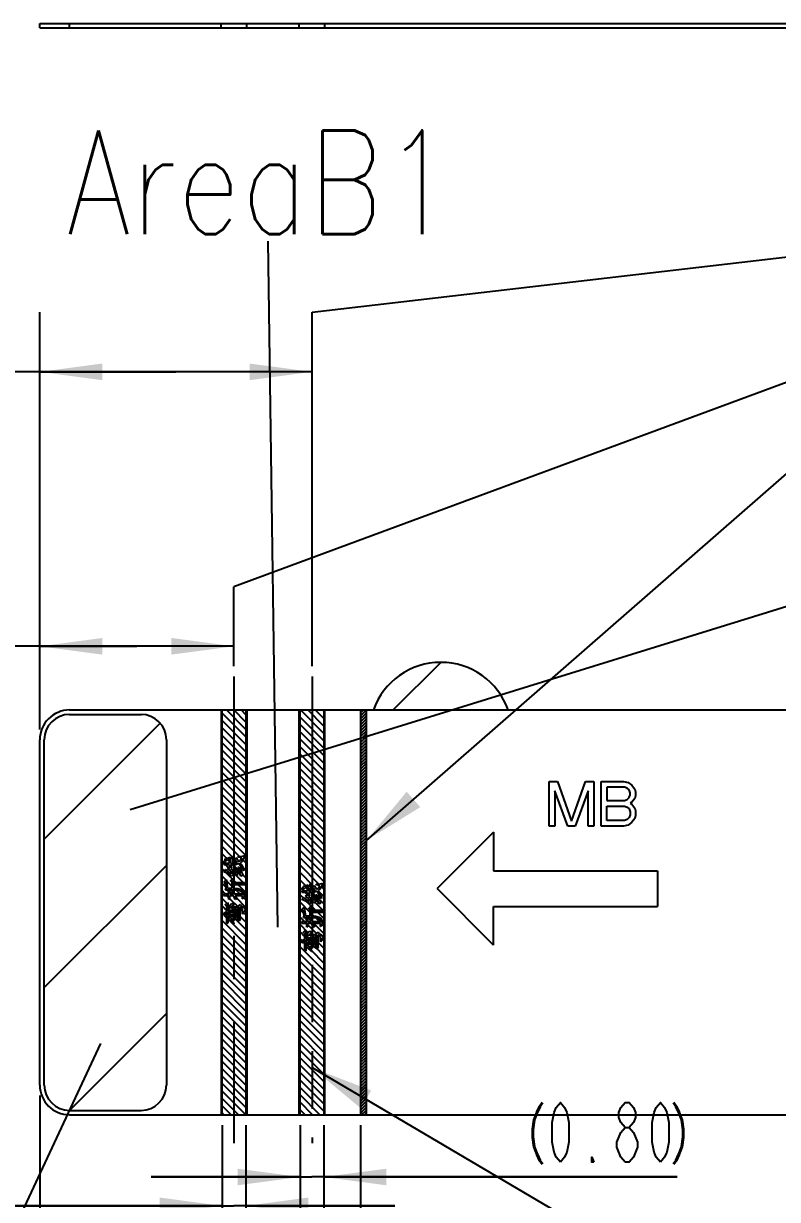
# Model space of a CAD drawing. Header units: millimetres. Extents: x 0 to 210, y 0 to 297.
# Drawn here: x 47.46 to 72.79, y 104.13 to 143.64 of the extents above; entities that cross this region are included whole.
import ezdxf
from ezdxf.enums import TextEntityAlignment as Align

# ---------------------------------------------------------------- set-up
doc = ezdxf.new("R2010")
doc.units = ezdxf.units.MM
doc.header["$LTSCALE"] = 19.36
doc.linetypes.add('CENTER', pattern=[0.6, 0.375, -0.075, 0.075, -0.075])
doc.linetypes.add('PHANTOM', pattern=[0.8, 0.45, -0.05, 0.1, -0.05, 0.1, -0.05])
doc.layers.get('0').update_dxf_attribs({"linetype": 'CONTINUOUS'})
for name, color, linetype in [('00_COSMETICS', 7, 'CONTINUOUS'), ('DEFAULT_1', 7, 'CENTER'), ('DEFAULT_3', 7, 'PHANTOM'), ('備註', 1, 'CONTINUOUS')]:
    doc.layers.add(name, color=color, linetype=linetype)
doc.styles.get("Standard").update_dxf_attribs({"font": 'SIMPLEX.SHX', "width": 0.56})
doc.dimstyles.new('DIMSTYLE_2', dxfattribs={"dimtxt": 2, "dimasz": 2.1, "dimexe": 2, "dimexo": 0.35, "dimgap": 0.5, "dimtad": 1, "dimzin": 0, "dimdsep": 46, "dimtxsty": 'Standard', "dimcen": 0.09, "dimazin": 0, "dimtol": 1, "dimtp": 0.12, "dimtm": 0.12, "dimtfac": 1, "dimtofl": 0, "dimtmove": 0, "dimatfit": 3, "dimfxl": 0, "dimtolj": 1, "dimtzin": 0, "dimarcsym": 0})
doc.dimstyles.new('DIMSTYLE_3', dxfattribs={"dimtxt": 2, "dimasz": 2.1, "dimexe": 2, "dimexo": 0.35, "dimgap": 0.5, "dimtad": 1, "dimzin": 0, "dimdsep": 46, "dimtxsty": 'Standard', "dimcen": 0.09, "dimazin": 0, "dimtp": 0.01, "dimtm": 0.01, "dimtfac": 1, "dimtofl": 0, "dimtmove": 0, "dimatfit": 3, "dimfxl": 0, "dimtolj": 1, "dimtzin": 0, "dimarcsym": 0})
doc.dimstyles.new('DIMSTYLE_5', dxfattribs={"dimtxt": 2, "dimasz": 2.1, "dimexe": 2, "dimexo": 0.35, "dimgap": 0.5, "dimtad": 1, "dimdec": 1, "dimzin": 0, "dimdsep": 46, "dimtxsty": 'Standard', "dimcen": 0.09, "dimazin": 0, "dimtol": 1, "dimtp": 0.4, "dimtm": 0.4, "dimtfac": 1, "dimtdec": 1, "dimtofl": 0, "dimtmove": 0, "dimatfit": 3, "dimfxl": 0, "dimtolj": 1, "dimtzin": 0, "dimarcsym": 0})
doc.dimstyles.get("Standard").update_dxf_attribs({"dimtxt": 2, "dimasz": 2.1, "dimexe": 2, "dimexo": 0.35, "dimtad": 1, "dimzin": 0, "dimdsep": 46, "dimtxsty": 'Standard', "dimcen": 0.09, "dimazin": 0, "dimtol": 1, "dimtp": 0.01, "dimtm": 0.01, "dimtfac": 1, "dimtofl": 0, "dimtmove": 0, "dimatfit": 3, "dimfxl": 0, "dimtolj": 1, "dimtzin": 0, "dimarcsym": 0})

# ---------------------------------------------------------------- blocks, each defined once
blk = doc.blocks.new('_FILLED')
at = {"color": 0, "linetype": 'ByBlock'}
blk.add_solid([(0, 0), (-1, 0.133), (-1, -0.133)], dxfattribs=at)
blk = doc.blocks.new('*D144')
at = {"color": 2}
for p, q in [((48.006, 107.628), (48.006, 99.498)), ((131.826, 107.628), (131.826, 99.498)), ((48.006, 101.498), (89.916, 101.498)), ((131.826, 101.498), (89.916, 101.498))]:
    blk.add_line(p, q, dxfattribs=at)
at = {"color": 2, "xscale": 2.1, "yscale": 2.1, "zscale": 2.1, "rotation": 180}
blk.add_blockref('_FILLED', (48.006, 101.498), dxfattribs=at)
at = {"color": 2, "xscale": 2.1, "yscale": 2.1, "zscale": 2.1}
blk.add_blockref('_FILLED', (131.826, 101.498), dxfattribs=at)
blk = doc.blocks.new('*D161919')
at = {"color": 2}
for p, q in [((48.006, 119.928), (48.006, 124.718)), ((54.528, 122.052), (54.528, 124.718)), ((51.267, 122.718), (34.631, 122.718)), ((48.006, 122.718), (51.267, 122.718)), ((54.528, 122.718), (51.267, 122.718))]:
    blk.add_line(p, q, dxfattribs=at)
at = {"color": 2, "xscale": 2.1, "yscale": 2.1, "zscale": 2.1, "rotation": 180}
blk.add_blockref('_FILLED', (48.006, 122.718), dxfattribs=at)
at = {"color": 2, "xscale": 2.1, "yscale": 2.1, "zscale": 2.1}
blk.add_blockref('_FILLED', (54.528, 122.718), dxfattribs=at)
blk = doc.blocks.new('*D172020')
at = {"color": 2}
for p, q in [((48.006, 119.928), (48.006, 133.938)), ((57.152, 122.052), (57.152, 133.938)), ((52.579, 131.938), (36.456, 131.938)), ((48.006, 131.938), (52.579, 131.938)), ((57.152, 131.938), (52.579, 131.938))]:
    blk.add_line(p, q, dxfattribs=at)
at = {"color": 2, "xscale": 2.1, "yscale": 2.1, "zscale": 2.1, "rotation": 180}
blk.add_blockref('_FILLED', (48.006, 131.938), dxfattribs=at)
at = {"color": 2, "xscale": 2.1, "yscale": 2.1, "zscale": 2.1}
blk.add_blockref('_FILLED', (57.152, 131.938), dxfattribs=at)
blk = doc.blocks.new('*D222525')
at = {"color": 2}
for p, q in [((54.129, 106.628), (54.129, 101.919)), ((54.929, 106.628), (54.929, 101.919)), ((54.129, 103.919), (40.696, 103.919)), ((40.696, 103.919), (54.529, 103.919)), ((59.929, 103.919), (54.529, 103.919)), ((54.929, 103.919), (59.929, 103.919))]:
    blk.add_line(p, q, dxfattribs=at)
at = {"color": 2, "xscale": 2.1, "yscale": 2.1, "zscale": 2.1}
blk.add_blockref('_FILLED', (54.129, 103.919), dxfattribs=at)
at = {"color": 2, "xscale": 2.1, "yscale": 2.1, "zscale": 2.1, "rotation": 180}
blk.add_blockref('_FILLED', (54.929, 103.919), dxfattribs=at)
blk = doc.blocks.new('*D232626')
at = {"color": 2}
for p, q in [((56.748, 106.628), (56.748, 102.889)), ((57.548, 106.628), (57.548, 102.889)), ((56.748, 104.889), (51.748, 104.889)), ((51.748, 104.889), (57.148, 104.889)), ((69.416, 104.889), (57.148, 104.889)), ((57.548, 104.889), (69.416, 104.889))]:
    blk.add_line(p, q, dxfattribs=at)
at = {"color": 2, "xscale": 2.1, "yscale": 2.1, "zscale": 2.1}
blk.add_blockref('_FILLED', (56.748, 104.889), dxfattribs=at)
at = {"color": 2, "xscale": 2.1, "yscale": 2.1, "zscale": 2.1, "rotation": 180}
blk.add_blockref('_FILLED', (57.548, 104.889), dxfattribs=at)
blk = doc.blocks.new('*D303333')
at = {"color": 2}
for p, q in [((48.006, 107.628), (48.006, 93.087)), ((58.777, 106.628), (58.777, 93.087)), ((48.006, 95.087), (53.391, 95.087)), ((58.777, 95.087), (53.391, 95.087)), ((53.391, 95.087), (67.71, 95.087))]:
    blk.add_line(p, q, dxfattribs=at)
at = {"color": 2, "xscale": 2.1, "yscale": 2.1, "zscale": 2.1, "rotation": 180}
blk.add_blockref('_FILLED', (48.006, 95.087), dxfattribs=at)
at = {"color": 2, "xscale": 2.1, "yscale": 2.1, "zscale": 2.1}
blk.add_blockref('_FILLED', (58.777, 95.087), dxfattribs=at)

msp = doc.modelspace()

# ---------------------------------------------------------------- linework, layer by layer
at = {"color": 7}
for p, q in [((48.006, 143.49), (48.006, 143.64)), ((48.006, 143.64), (131.826, 143.64)), ((48.006, 143.49), (131.826, 143.49)), ((49.006, 120.578), (79.599, 120.578)), ((48.006, 107.978), (48.006, 119.578)), ((49.006, 106.978), (80.014, 106.978))]:
    msp.add_line(p, q, dxfattribs=at)
at = {"color": 9}
for p, q in [((49.006, 143.49), (49.006, 143.64)), ((54.1, 143.49), (54.1, 143.64)), ((54.957, 143.49), (54.957, 143.64)), ((56.719, 143.49), (56.719, 143.64)), ((57.577, 143.49), (57.577, 143.64)), ((54.1, 120.578), (54.1, 106.978)), ((54.957, 120.578), (54.957, 106.978)), ((56.719, 106.978), (56.719, 120.578)), ((57.577, 106.978), (57.577, 120.578))]:
    msp.add_line(p, q, dxfattribs=at)
at = {"color": 2}
for p, q in [((59.877, 120.578), (61.477, 122.178)), ((54.929, 119.921), (54.272, 120.578)), ((54.929, 120.17), (54.521, 120.578)), ((54.929, 120.419), (54.769, 120.578)), ((57.548, 119.791), (56.761, 120.578)), ((57.548, 120.04), (57.01, 120.578)), ((57.548, 120.289), (57.258, 120.578)), ((57.548, 120.537), (57.507, 120.578)), ((58.777, 120.479), (58.876, 120.578)), ((58.777, 120.379), (58.976, 120.578)), ((54.929, 119.672), (54.129, 120.472)), ((54.929, 119.423), (54.129, 120.223)), ((57.548, 119.542), (56.748, 120.342)), ((58.777, 120.279), (58.977, 120.479)), ((58.777, 120.18), (58.977, 120.38)), ((58.777, 120.08), (58.977, 120.28)), ((58.777, 119.981), (58.977, 120.181)), ((54.929, 119.174), (54.129, 119.974)), ((54.929, 118.925), (54.129, 119.725)), ((57.548, 119.293), (56.748, 120.093)), ((57.548, 119.044), (56.748, 119.844)), ((58.777, 119.881), (58.977, 120.081)), ((58.777, 119.782), (58.977, 119.982)), ((58.777, 119.682), (58.977, 119.882)), ((58.777, 119.583), (58.977, 119.783)), ((54.929, 118.677), (54.129, 119.477)), ((57.548, 118.795), (56.748, 119.595)), ((57.548, 118.546), (56.748, 119.346)), ((58.777, 119.483), (58.977, 119.683)), ((58.777, 119.383), (58.977, 119.583)), ((58.777, 119.284), (58.977, 119.484)), ((58.777, 119.184), (58.977, 119.384)), ((54.929, 118.428), (54.129, 119.228)), ((54.929, 118.179), (54.129, 118.979)), ((57.548, 118.297), (56.748, 119.097)), ((58.777, 119.085), (58.977, 119.285)), ((58.777, 118.985), (58.977, 119.185)), ((58.777, 118.886), (58.977, 119.086)), ((58.777, 118.786), (58.977, 118.986)), ((54.929, 117.93), (54.129, 118.73)), ((57.548, 118.048), (56.748, 118.848)), ((57.548, 117.8), (56.748, 118.6)), ((58.777, 118.686), (58.977, 118.886)), ((58.777, 118.587), (58.977, 118.787)), ((58.777, 118.487), (58.977, 118.687)), ((58.777, 118.388), (58.977, 118.588)), ((54.929, 117.681), (54.129, 118.481)), ((54.929, 117.432), (54.129, 118.232)), ((57.548, 117.551), (56.748, 118.351)), ((58.777, 118.288), (58.977, 118.488)), ((58.777, 118.189), (58.977, 118.389)), ((58.777, 118.089), (58.977, 118.289)), ((58.777, 117.99), (58.977, 118.19)), ((54.929, 117.183), (54.129, 117.983)), ((54.929, 116.934), (54.129, 117.734)), ((57.548, 117.302), (56.748, 118.102)), ((57.548, 117.053), (56.748, 117.853)), ((58.777, 117.89), (58.977, 118.09)), ((58.777, 117.79), (58.977, 117.99)), ((58.777, 117.691), (58.977, 117.891)), ((58.777, 117.591), (58.977, 117.791)), ((54.929, 116.685), (54.129, 117.485)), ((57.548, 116.804), (56.748, 117.604)), ((57.548, 116.555), (56.748, 117.355)), ((58.777, 117.492), (58.977, 117.692)), ((58.777, 117.392), (58.977, 117.592)), ((58.777, 117.293), (58.977, 117.493)), ((58.777, 117.193), (58.977, 117.393)), ((54.929, 116.436), (54.129, 117.236)), ((54.929, 116.187), (54.129, 116.987)), ((57.548, 116.306), (56.748, 117.106)), ((58.777, 117.094), (58.977, 117.294)), ((58.777, 116.994), (58.977, 117.194)), ((58.777, 116.894), (58.977, 117.094)), ((58.777, 116.795), (58.977, 116.995)), ((54.929, 115.939), (54.129, 116.739)), ((57.548, 116.057), (56.748, 116.857)), ((57.548, 115.808), (56.748, 116.608)), ((58.777, 116.695), (58.977, 116.895)), ((58.777, 116.596), (58.977, 116.796)), ((58.777, 116.496), (58.977, 116.696)), ((58.777, 116.397), (58.977, 116.597)), ((54.929, 115.69), (54.129, 116.49)), ((54.712, 115.658), (54.129, 116.241)), ((57.548, 115.559), (56.748, 116.359)), ((58.777, 116.297), (58.977, 116.497)), ((58.777, 116.197), (58.977, 116.397)), ((58.777, 116.098), (58.977, 116.298)), ((58.777, 115.998), (58.977, 116.198)), ((54.471, 115.649), (54.129, 115.992)), ((57.548, 115.311), (56.748, 116.111)), ((57.548, 115.062), (56.748, 115.862)), ((58.777, 115.899), (58.977, 116.099)), ((58.777, 115.799), (58.977, 115.999)), ((58.777, 115.7), (58.977, 115.9)), ((58.777, 115.6), (58.977, 115.8)), ((54.266, 115.606), (54.129, 115.743)), ((54.205, 115.418), (54.129, 115.494)), ((54.342, 115.28), (54.244, 115.379)), ((54.375, 115.496), (54.317, 115.554)), ((54.438, 115.434), (54.403, 115.469)), ((54.513, 115.359), (54.493, 115.379)), ((54.556, 115.565), (54.504, 115.616)), ((54.78, 115.589), (54.751, 115.619)), ((54.929, 115.441), (54.827, 115.543)), ((57.548, 114.813), (56.748, 115.613)), ((57.385, 114.727), (56.748, 115.364)), ((58.777, 115.501), (58.977, 115.701)), ((58.777, 115.401), (58.977, 115.601)), ((58.777, 115.301), (58.977, 115.501)), ((58.777, 115.202), (58.977, 115.402)), ((54.21, 115.164), (54.129, 115.245)), ((54.261, 114.864), (54.129, 114.996)), ((54.475, 114.899), (54.268, 115.106)), ((54.598, 115.025), (54.465, 115.158)), ((54.705, 115.167), (54.555, 115.317)), ((54.841, 114.782), (54.599, 115.023)), ((54.929, 114.943), (54.818, 115.053)), ((54.929, 115.192), (54.823, 115.297)), ((57.202, 114.661), (56.748, 115.115)), ((58.777, 115.102), (58.977, 115.302)), ((58.777, 115.003), (58.977, 115.203)), ((58.777, 114.903), (58.977, 115.103)), ((58.777, 114.804), (58.977, 115.004)), ((54.265, 114.611), (54.129, 114.747)), ((54.472, 114.653), (54.281, 114.844)), ((54.592, 114.782), (54.497, 114.877)), ((54.537, 114.588), (54.497, 114.628)), ((54.929, 114.445), (54.668, 114.706)), ((54.929, 114.694), (54.903, 114.72)), ((56.951, 114.663), (56.748, 114.866)), ((56.841, 114.524), (56.748, 114.617)), ((57.105, 114.509), (57.015, 114.599)), ((57.548, 114.564), (57.464, 114.648)), ((58.777, 114.704), (58.977, 114.904)), ((58.777, 114.604), (58.977, 114.804)), ((58.777, 114.505), (58.977, 114.705)), ((58.777, 114.405), (58.977, 114.605)), ((54.213, 114.415), (54.129, 114.498)), ((54.288, 114.09), (54.129, 114.25)), ((54.357, 114.27), (54.29, 114.337)), ((54.365, 114.511), (54.348, 114.528)), ((54.475, 114.401), (54.383, 114.493)), ((54.7, 113.927), (54.383, 114.245)), ((54.724, 114.401), (54.597, 114.528)), ((54.929, 113.947), (54.619, 114.257)), ((54.814, 114.311), (54.788, 114.337)), ((54.929, 114.196), (54.848, 114.277)), ((56.851, 114.265), (56.748, 114.368)), ((56.994, 114.371), (56.918, 114.447)), ((57.013, 114.353), (57.006, 114.359)), ((57.07, 114.296), (57.042, 114.323)), ((57.295, 114.319), (57.168, 114.446)), ((57.548, 114.315), (57.369, 114.494)), ((57.548, 114.066), (57.38, 114.234)), ((58.777, 114.306), (58.977, 114.506)), ((58.777, 114.206), (58.977, 114.406)), ((58.777, 114.107), (58.977, 114.307)), ((58.777, 114.007), (58.977, 114.207)), ((54.294, 113.836), (54.129, 114.001)), ((54.386, 113.992), (54.319, 114.059)), ((54.427, 113.702), (54.338, 113.791)), ((54.51, 113.869), (54.428, 113.951)), ((54.599, 113.78), (54.535, 113.843)), ((54.814, 113.813), (54.726, 113.902)), ((54.929, 113.698), (54.848, 113.779)), ((57.091, 113.776), (56.748, 114.119)), ((56.872, 113.746), (56.748, 113.87)), ((57.266, 113.851), (56.993, 114.124)), ((57.548, 113.817), (57.257, 114.108)), ((58.777, 113.908), (58.977, 114.108)), ((58.777, 113.808), (58.977, 114.008)), ((58.777, 113.708), (58.977, 113.908)), ((58.777, 113.609), (58.977, 113.809)), ((54.294, 113.587), (54.129, 113.752)), ((54.929, 112.703), (54.129, 113.503)), ((54.929, 112.952), (54.319, 113.561)), ((54.51, 113.62), (54.49, 113.639)), ((54.929, 113.201), (54.535, 113.594)), ((54.7, 113.678), (54.637, 113.742)), ((54.929, 113.45), (54.726, 113.653)), ((56.9, 113.47), (56.748, 113.622)), ((56.958, 113.66), (56.921, 113.698)), ((56.977, 113.393), (56.963, 113.406)), ((57.107, 113.511), (57.022, 113.597)), ((57.215, 113.653), (57.116, 113.751)), ((57.548, 113.07), (57.212, 113.406)), ((57.398, 113.47), (57.276, 113.591)), ((57.548, 113.568), (57.342, 113.774)), ((58.777, 113.509), (58.977, 113.709)), ((58.777, 113.41), (58.977, 113.61)), ((58.777, 113.31), (58.977, 113.51)), ((58.777, 113.211), (58.977, 113.411)), ((54.929, 112.454), (54.129, 113.254)), ((54.929, 112.205), (54.129, 113.005)), ((57.023, 113.097), (56.748, 113.373)), ((56.913, 112.959), (56.748, 113.124)), ((57.3, 113.069), (57.002, 113.368)), ((57.108, 113.012), (57.074, 113.047)), ((57.548, 113.319), (57.486, 113.381)), ((58.777, 113.111), (58.977, 113.311)), ((58.777, 113.012), (58.977, 113.212)), ((58.777, 112.912), (58.977, 113.112)), ((58.777, 112.812), (58.977, 113.012)), ((54.929, 111.956), (54.129, 112.756)), ((56.819, 112.804), (56.748, 112.875)), ((57.548, 111.826), (56.748, 112.626)), ((56.913, 112.71), (56.848, 112.775)), ((56.948, 112.924), (56.938, 112.933)), ((56.976, 112.647), (56.938, 112.684)), ((57.1, 112.771), (57.012, 112.86)), ((57.129, 112.743), (57.11, 112.762)), ((57.218, 112.903), (57.154, 112.966)), ((57.211, 112.66), (57.154, 112.717)), ((57.319, 112.801), (57.256, 112.865)), ((57.548, 112.573), (57.345, 112.776)), ((57.434, 112.936), (57.386, 112.983)), ((57.548, 112.822), (57.491, 112.879)), ((58.777, 112.713), (58.977, 112.913)), ((58.777, 112.613), (58.977, 112.813)), ((58.777, 112.514), (58.977, 112.714)), ((58.777, 112.414), (58.977, 112.614)), ((54.929, 111.707), (54.129, 112.507)), ((54.929, 111.458), (54.129, 112.258)), ((57.548, 111.577), (56.748, 112.377)), ((57.548, 112.075), (57.14, 112.483)), ((57.548, 112.324), (57.288, 112.584)), ((58.777, 112.315), (58.977, 112.515)), ((58.777, 112.215), (58.977, 112.415)), ((58.777, 112.115), (58.977, 112.315)), ((58.777, 112.016), (58.977, 112.216)), ((54.929, 111.209), (54.129, 112.009)), ((57.548, 111.328), (56.748, 112.128)), ((57.548, 111.079), (56.748, 111.879)), ((58.777, 111.916), (58.977, 112.116)), ((58.777, 111.817), (58.977, 112.017)), ((58.777, 111.717), (58.977, 111.917)), ((58.777, 111.618), (58.977, 111.818)), ((54.929, 110.961), (54.129, 111.761)), ((54.929, 110.712), (54.129, 111.512)), ((57.548, 110.83), (56.748, 111.63)), ((58.777, 111.518), (58.977, 111.718)), ((58.777, 111.419), (58.977, 111.619)), ((58.777, 111.319), (58.977, 111.519)), ((58.777, 111.219), (58.977, 111.419)), ((54.929, 110.463), (54.129, 111.263)), ((54.929, 110.214), (54.129, 111.014)), ((57.548, 110.581), (56.748, 111.381)), ((57.548, 110.333), (56.748, 111.133)), ((58.777, 111.12), (58.977, 111.32)), ((58.777, 111.02), (58.977, 111.22)), ((58.777, 110.921), (58.977, 111.121)), ((58.777, 110.821), (58.977, 111.021)), ((54.929, 109.965), (54.129, 110.765)), ((57.548, 110.084), (56.748, 110.884)), ((57.548, 109.835), (56.748, 110.635)), ((58.777, 110.722), (58.977, 110.922)), ((58.777, 110.622), (58.977, 110.822)), ((58.777, 110.523), (58.977, 110.723)), ((58.777, 110.423), (58.977, 110.623)), ((54.929, 109.716), (54.129, 110.516)), ((54.929, 109.467), (54.129, 110.267)), ((57.548, 109.586), (56.748, 110.386)), ((58.777, 110.323), (58.977, 110.523)), ((58.777, 110.224), (58.977, 110.424)), ((58.777, 110.124), (58.977, 110.324)), ((58.777, 110.025), (58.977, 110.225)), ((54.929, 109.218), (54.129, 110.018)), ((57.548, 109.337), (56.748, 110.137)), ((57.548, 109.088), (56.748, 109.888)), ((58.777, 109.925), (58.977, 110.125)), ((58.777, 109.826), (58.977, 110.026)), ((58.777, 109.726), (58.977, 109.926)), ((54.929, 108.969), (54.129, 109.769)), ((54.929, 108.72), (54.129, 109.52)), ((57.548, 108.839), (56.748, 109.639)), ((58.777, 109.626), (58.977, 109.826)), ((58.777, 109.527), (58.977, 109.727)), ((58.777, 109.427), (58.977, 109.627)), ((58.777, 109.328), (58.977, 109.528)), ((54.929, 108.472), (54.129, 109.272)), ((57.548, 108.59), (56.748, 109.39)), ((57.548, 108.341), (56.748, 109.141)), ((58.777, 109.228), (58.977, 109.428)), ((58.777, 109.129), (58.977, 109.329)), ((58.777, 109.029), (58.977, 109.229)), ((58.777, 108.93), (58.977, 109.13)), ((54.929, 108.223), (54.129, 109.023)), ((54.929, 107.974), (54.129, 108.774)), ((57.548, 108.092), (56.748, 108.892)), ((57.548, 107.843), (56.748, 108.643)), ((58.777, 108.83), (58.977, 109.03)), ((58.777, 108.73), (58.977, 108.93)), ((58.777, 108.631), (58.977, 108.831)), ((58.777, 108.531), (58.977, 108.731)), ((54.929, 107.725), (54.129, 108.525)), ((54.929, 107.476), (54.129, 108.276)), ((57.548, 107.595), (56.748, 108.395)), ((58.777, 108.432), (58.977, 108.632)), ((58.777, 108.332), (58.977, 108.532)), ((58.777, 108.233), (58.977, 108.433)), ((58.777, 108.133), (58.977, 108.333)), ((54.929, 107.227), (54.129, 108.027)), ((57.548, 107.346), (56.748, 108.146)), ((57.548, 107.097), (56.748, 107.897)), ((58.777, 108.033), (58.977, 108.233)), ((58.777, 107.934), (58.977, 108.134)), ((58.777, 107.834), (58.977, 108.034)), ((58.777, 107.735), (58.977, 107.935)), ((54.929, 106.978), (54.129, 107.778)), ((54.68, 106.978), (54.129, 107.529)), ((57.418, 106.978), (56.748, 107.648)), ((58.777, 107.635), (58.977, 107.835)), ((58.777, 107.536), (58.977, 107.736)), ((58.777, 107.436), (58.977, 107.636)), ((58.777, 107.337), (58.977, 107.537)), ((54.431, 106.978), (54.129, 107.28)), ((57.169, 106.978), (56.748, 107.399)), ((56.92, 106.978), (56.748, 107.15)), ((58.777, 107.237), (58.977, 107.437)), ((58.777, 107.137), (58.977, 107.337)), ((58.777, 107.038), (58.977, 107.238)), ((58.816, 106.978), (58.977, 107.138)), ((54.182, 106.978), (54.129, 107.031)), ((58.916, 106.978), (58.977, 107.039)), ((68.086, 106.055), (68.086, 105.889)), ((67.666, 105.389), (67.526, 105.555))]:
    msp.add_line(p, q, dxfattribs=at)
at = {"color": 4}
for p, q in [((54.129, 106.978), (54.129, 120.578)), ((54.929, 120.578), (54.929, 106.978)), ((56.748, 106.978), (56.748, 120.578)), ((57.548, 120.578), (57.548, 106.978)), ((58.777, 120.578), (58.777, 106.978)), ((58.977, 106.978), (58.977, 120.578)), ((54.192, 115.379), (54.218, 115.455)), ((54.383, 115.379), (54.192, 115.379)), ((54.205, 115.48), (54.23, 115.544)), ((54.218, 115.48), (54.205, 115.48)), ((54.256, 115.506), (54.218, 115.48)), ((54.218, 115.455), (54.23, 115.455)), ((54.23, 115.544), (54.243, 115.595)), ((54.23, 115.455), (54.256, 115.429)), ((54.243, 115.595), (54.268, 115.607)), ((54.307, 115.544), (54.256, 115.506)), ((54.256, 115.429), (54.383, 115.429)), ((54.268, 115.607), (54.319, 115.582)), ((54.319, 115.556), (54.307, 115.544)), ((54.319, 115.582), (54.37, 115.633)), ((54.319, 115.569), (54.319, 115.556)), ((54.37, 115.544), (54.319, 115.569)), ((54.37, 115.633), (54.383, 115.633)), ((54.383, 115.429), (54.37, 115.544)), ((54.383, 115.633), (54.408, 115.429)), ((54.395, 115.264), (54.383, 115.379)), ((54.408, 115.429), (54.497, 115.442)), ((54.421, 115.379), (54.433, 115.264)), ((54.51, 115.379), (54.421, 115.379)), ((54.446, 115.607), (54.484, 115.671)), ((54.446, 115.595), (54.446, 115.607)), ((54.484, 115.569), (54.446, 115.595)), ((54.484, 115.671), (54.497, 115.658)), ((54.497, 115.442), (54.484, 115.569)), ((54.497, 115.658), (54.535, 115.442)), ((54.535, 115.226), (54.51, 115.379)), ((54.535, 115.442), (54.649, 115.468)), ((54.548, 115.556), (54.599, 115.607)), ((54.548, 115.544), (54.548, 115.556)), ((54.649, 115.468), (54.548, 115.544)), ((54.548, 115.391), (54.56, 115.252)), ((54.611, 115.391), (54.548, 115.391)), ((54.599, 115.607), (54.611, 115.607)), ((54.611, 115.607), (54.624, 115.582)), ((54.687, 115.417), (54.611, 115.391)), ((54.624, 115.582), (54.7, 115.493)), ((54.662, 115.645), (54.675, 115.658)), ((54.789, 115.607), (54.662, 115.645)), ((54.675, 115.658), (54.764, 115.658)), ((54.738, 115.366), (54.687, 115.417)), ((54.7, 115.493), (54.751, 115.531)), ((54.789, 115.493), (54.738, 115.442)), ((54.738, 115.442), (54.789, 115.366)), ((54.789, 115.277), (54.738, 115.366)), ((54.751, 115.531), (54.789, 115.607)), ((54.764, 115.658), (54.865, 115.683)), ((54.827, 115.544), (54.789, 115.493)), ((54.789, 115.366), (54.827, 115.29)), ((54.891, 115.671), (54.827, 115.544)), ((54.865, 115.683), (54.878, 115.683)), ((54.878, 115.683), (54.891, 115.671)), ((54.192, 115.137), (54.243, 115.214)), ((54.345, 115.074), (54.192, 115.137)), ((54.243, 115.214), (54.256, 115.214)), ((54.256, 115.214), (54.281, 115.188)), ((54.281, 115.188), (54.421, 115.074)), ((54.307, 115.252), (54.37, 115.302)), ((54.421, 115.175), (54.307, 115.252)), ((54.421, 115.023), (54.345, 115.074)), ((54.37, 115.302), (54.383, 115.302)), ((54.383, 115.302), (54.395, 115.264)), ((54.433, 115.264), (54.421, 115.252)), ((54.421, 115.252), (54.586, 115.112)), ((54.421, 115.074), (54.421, 115.175)), ((54.433, 114.998), (54.421, 115.023)), ((54.497, 115.036), (54.433, 114.998)), ((54.459, 115.163), (54.484, 115.061)), ((54.586, 115.061), (54.459, 115.163)), ((54.484, 115.061), (54.497, 115.036)), ((54.56, 115.252), (54.535, 115.226)), ((54.573, 115.264), (54.573, 115.277)), ((54.573, 115.277), (54.586, 115.277)), ((54.586, 115.112), (54.573, 115.264)), ((54.586, 115.277), (54.637, 115.112)), ((54.599, 115.023), (54.586, 115.061)), ((54.662, 115.048), (54.599, 115.023)), ((54.637, 115.112), (54.662, 115.048)), ((54.662, 115.29), (54.675, 115.302)), ((54.764, 114.998), (54.662, 115.29)), ((54.675, 115.302), (54.687, 115.302)), ((54.687, 115.302), (54.789, 115.112)), ((54.776, 114.998), (54.764, 114.998)), ((54.827, 115.036), (54.776, 114.998)), ((54.827, 115.188), (54.789, 115.277)), ((54.789, 115.112), (54.827, 115.036)), ((54.827, 115.29), (54.853, 115.188)), ((54.853, 115.175), (54.827, 115.188)), ((54.853, 115.188), (54.853, 115.175)), ((54.205, 114.82), (54.268, 114.871)), ((54.205, 114.807), (54.205, 114.82)), ((54.243, 114.731), (54.205, 114.807)), ((54.268, 114.591), (54.243, 114.731)), ((54.243, 114.528), (54.268, 114.591)), ((54.268, 114.871), (54.281, 114.871)), ((54.281, 114.871), (54.281, 114.782)), ((54.281, 114.782), (54.307, 114.591)), ((54.307, 114.591), (54.472, 114.591)), ((54.421, 114.845), (54.484, 114.909)), ((54.421, 114.833), (54.421, 114.845)), ((54.472, 114.807), (54.421, 114.833)), ((54.472, 114.591), (54.472, 114.807)), ((54.484, 114.909), (54.497, 114.909)), ((54.497, 114.909), (54.497, 114.782)), ((54.497, 114.782), (54.878, 114.782)), ((54.497, 114.706), (54.497, 114.591)), ((54.891, 114.706), (54.497, 114.706)), ((54.497, 114.591), (54.662, 114.579)), ((54.662, 114.579), (54.764, 114.553)), ((54.878, 114.782), (54.903, 114.718)), ((54.903, 114.718), (54.891, 114.706)), ((56.824, 114.549), (56.85, 114.613)), ((56.875, 114.574), (56.837, 114.549)), ((56.85, 114.613), (56.862, 114.663)), ((56.862, 114.663), (56.888, 114.676)), ((56.926, 114.613), (56.875, 114.574)), ((56.888, 114.676), (56.938, 114.651)), ((56.938, 114.625), (56.926, 114.613)), ((56.938, 114.651), (56.989, 114.701)), ((56.938, 114.638), (56.938, 114.625)), ((56.989, 114.613), (56.938, 114.638)), ((56.989, 114.701), (57.002, 114.701)), ((57.002, 114.498), (56.989, 114.613)), ((57.002, 114.701), (57.027, 114.498)), ((57.065, 114.676), (57.104, 114.74)), ((57.065, 114.663), (57.065, 114.676)), ((57.104, 114.638), (57.065, 114.663)), ((57.104, 114.74), (57.116, 114.727)), ((57.116, 114.511), (57.104, 114.638)), ((57.116, 114.727), (57.154, 114.511)), ((57.167, 114.625), (57.218, 114.676)), ((57.167, 114.613), (57.167, 114.625)), ((57.269, 114.536), (57.167, 114.613)), ((57.218, 114.676), (57.231, 114.676)), ((57.231, 114.676), (57.243, 114.651)), ((57.243, 114.651), (57.319, 114.562)), ((57.281, 114.714), (57.294, 114.727)), ((57.408, 114.676), (57.281, 114.714)), ((57.294, 114.727), (57.383, 114.727)), ((57.319, 114.562), (57.37, 114.6)), ((57.37, 114.6), (57.408, 114.676)), ((57.383, 114.727), (57.485, 114.752)), ((57.446, 114.613), (57.408, 114.562)), ((57.51, 114.74), (57.446, 114.613)), ((57.485, 114.752), (57.497, 114.752)), ((57.497, 114.752), (57.51, 114.74)), ((54.18, 114.337), (54.218, 114.426)), ((54.357, 114.337), (54.18, 114.337)), ((54.218, 114.426), (54.23, 114.426)), ((54.23, 114.426), (54.243, 114.401)), ((54.611, 114.528), (54.243, 114.528)), ((54.243, 114.401), (54.357, 114.401)), ((54.357, 114.439), (54.319, 114.477)), ((54.319, 114.477), (54.332, 114.477)), ((54.332, 114.477), (54.383, 114.528)), ((54.357, 114.401), (54.357, 114.439)), ((54.357, 114.21), (54.357, 114.337)), ((54.383, 114.223), (54.357, 114.21)), ((54.383, 114.528), (54.383, 114.401)), ((54.383, 114.401), (54.497, 114.401)), ((54.383, 114.337), (54.383, 114.223)), ((54.522, 114.337), (54.383, 114.337)), ((54.497, 114.401), (54.472, 114.515)), ((54.472, 114.515), (54.484, 114.515)), ((54.484, 114.515), (54.548, 114.401)), ((54.573, 114.21), (54.522, 114.337)), ((54.548, 114.401), (54.827, 114.401)), ((54.573, 114.337), (54.624, 114.248)), ((54.814, 114.337), (54.573, 114.337)), ((54.624, 114.248), (54.573, 114.21)), ((54.713, 114.515), (54.611, 114.528)), ((54.814, 114.452), (54.713, 114.515)), ((54.764, 114.553), (54.84, 114.49)), ((54.891, 114.388), (54.814, 114.452)), ((54.814, 114.236), (54.814, 114.337)), ((54.827, 114.236), (54.814, 114.236)), ((54.827, 114.401), (54.865, 114.388)), ((54.865, 114.312), (54.827, 114.236)), ((54.84, 114.49), (54.903, 114.401)), ((54.865, 114.388), (54.903, 114.325)), ((54.891, 114.325), (54.865, 114.312)), ((54.903, 114.388), (54.891, 114.388)), ((54.903, 114.325), (54.891, 114.325)), ((54.903, 114.401), (54.903, 114.388)), ((56.811, 114.447), (56.837, 114.524)), ((57.002, 114.447), (56.811, 114.447)), ((56.811, 114.206), (56.862, 114.282)), ((56.964, 114.143), (56.811, 114.206)), ((56.837, 114.549), (56.824, 114.549)), ((56.837, 114.524), (56.85, 114.524)), ((56.85, 114.524), (56.875, 114.498)), ((56.862, 114.282), (56.875, 114.282)), ((56.875, 114.498), (57.002, 114.498)), ((56.875, 114.282), (56.9, 114.257)), ((56.9, 114.257), (57.04, 114.143)), ((56.926, 114.321), (56.989, 114.371)), ((57.04, 114.244), (56.926, 114.321)), ((56.989, 114.371), (57.002, 114.371)), ((57.015, 114.333), (57.002, 114.447)), ((57.002, 114.371), (57.015, 114.333)), ((57.027, 114.498), (57.116, 114.511)), ((57.04, 114.447), (57.053, 114.333)), ((57.129, 114.447), (57.04, 114.447)), ((57.053, 114.333), (57.04, 114.321)), ((57.04, 114.321), (57.205, 114.181)), ((57.04, 114.143), (57.04, 114.244)), ((57.078, 114.232), (57.104, 114.13)), ((57.205, 114.13), (57.078, 114.232)), ((57.154, 114.295), (57.129, 114.447)), ((57.154, 114.511), (57.269, 114.536)), ((57.18, 114.321), (57.154, 114.295)), ((57.167, 114.46), (57.18, 114.321)), ((57.231, 114.46), (57.167, 114.46)), ((57.192, 114.333), (57.192, 114.346)), ((57.192, 114.346), (57.205, 114.346)), ((57.205, 114.181), (57.192, 114.333)), ((57.205, 114.346), (57.256, 114.181)), ((57.307, 114.486), (57.231, 114.46)), ((57.256, 114.181), (57.281, 114.117)), ((57.281, 114.359), (57.294, 114.371)), ((57.383, 114.067), (57.281, 114.359)), ((57.294, 114.371), (57.307, 114.371)), ((57.358, 114.435), (57.307, 114.486)), ((57.307, 114.371), (57.408, 114.181)), ((57.408, 114.562), (57.358, 114.511)), ((57.358, 114.511), (57.408, 114.435)), ((57.408, 114.346), (57.358, 114.435)), ((57.408, 114.435), (57.446, 114.359)), ((57.446, 114.257), (57.408, 114.346)), ((57.408, 114.181), (57.446, 114.105)), ((57.446, 114.359), (57.472, 114.257)), ((57.472, 114.244), (57.446, 114.257)), ((57.472, 114.257), (57.472, 114.244)), ((54.205, 113.766), (54.218, 113.791)), ((54.218, 113.791), (54.281, 113.791)), ((54.243, 114.045), (54.307, 114.109)), ((54.243, 114.033), (54.243, 114.045)), ((54.294, 113.995), (54.243, 114.033)), ((54.281, 113.791), (54.294, 113.766)), ((54.294, 113.766), (54.294, 113.995)), ((54.307, 114.109), (54.319, 114.096)), ((54.319, 114.096), (54.319, 113.855)), ((54.319, 113.855), (54.484, 113.855)), ((54.332, 113.702), (54.332, 113.791)), ((54.332, 113.791), (54.51, 113.791)), ((54.357, 113.906), (54.395, 114.02)), ((54.357, 113.893), (54.357, 113.906)), ((54.37, 113.893), (54.357, 113.893)), ((54.51, 114.033), (54.37, 113.893)), ((54.395, 114.02), (54.459, 114.083)), ((54.459, 114.083), (54.51, 114.058)), ((54.484, 113.931), (54.51, 113.995)), ((54.484, 113.918), (54.484, 113.931)), ((54.51, 113.906), (54.484, 113.918)), ((54.484, 113.855), (54.51, 113.817)), ((54.51, 114.058), (54.51, 114.033)), ((54.51, 113.995), (54.522, 113.982)), ((54.51, 113.817), (54.51, 113.906)), ((54.51, 113.791), (54.51, 113.664)), ((54.522, 113.982), (54.548, 113.969)), ((54.535, 113.906), (54.535, 113.512)), ((54.599, 113.906), (54.535, 113.906)), ((54.548, 113.969), (54.637, 113.969)), ((54.599, 113.601), (54.599, 113.906)), ((54.637, 113.969), (54.662, 113.918)), ((54.662, 113.918), (54.637, 113.906)), ((54.637, 113.906), (54.637, 113.601)), ((54.675, 113.995), (54.726, 114.045)), ((54.675, 113.982), (54.675, 113.995)), ((54.7, 113.944), (54.675, 113.982)), ((54.7, 113.575), (54.7, 113.944)), ((54.726, 114.045), (54.738, 114.045)), ((54.726, 113.931), (54.726, 113.575)), ((54.789, 113.906), (54.726, 113.931)), ((54.738, 114.045), (54.751, 114.007)), ((54.751, 114.007), (54.853, 113.956)), ((54.814, 113.893), (54.789, 113.906)), ((54.814, 113.715), (54.814, 113.893)), ((54.853, 113.791), (54.827, 113.728)), ((54.853, 113.956), (54.891, 113.906)), ((54.878, 113.817), (54.853, 113.791)), ((54.903, 113.829), (54.878, 113.817)), ((54.891, 113.906), (54.916, 113.842)), ((54.916, 113.842), (54.903, 113.829)), ((56.824, 113.889), (56.888, 113.94)), ((56.824, 113.876), (56.824, 113.889)), ((56.862, 113.8), (56.824, 113.876)), ((56.888, 113.66), (56.862, 113.8)), ((56.888, 113.94), (56.9, 113.94)), ((56.9, 113.94), (56.9, 113.851)), ((56.9, 113.851), (56.926, 113.66)), ((57.04, 114.092), (56.964, 114.143)), ((57.053, 114.067), (57.04, 114.092)), ((57.04, 113.914), (57.104, 113.978)), ((57.04, 113.901), (57.04, 113.914)), ((57.091, 113.876), (57.04, 113.901)), ((57.116, 114.105), (57.053, 114.067)), ((57.091, 113.66), (57.091, 113.876)), ((57.104, 114.13), (57.116, 114.105)), ((57.104, 113.978), (57.116, 113.978)), ((57.116, 113.978), (57.116, 113.851)), ((57.116, 113.851), (57.497, 113.851)), ((57.218, 114.092), (57.205, 114.13)), ((57.281, 114.117), (57.218, 114.092)), ((57.396, 114.067), (57.383, 114.067)), ((57.446, 114.105), (57.396, 114.067)), ((57.497, 113.851), (57.523, 113.787)), ((57.523, 113.787), (57.51, 113.774)), ((54.192, 113.69), (54.205, 113.766)), ((54.205, 113.69), (54.192, 113.69)), ((54.243, 113.715), (54.205, 113.69)), ((54.281, 113.728), (54.243, 113.715)), ((54.294, 113.728), (54.281, 113.728)), ((54.294, 113.41), (54.294, 113.728)), ((54.319, 113.423), (54.294, 113.41)), ((54.319, 113.639), (54.319, 113.423)), ((54.497, 113.639), (54.319, 113.639)), ((54.484, 113.702), (54.332, 113.702)), ((54.345, 113.563), (54.383, 113.614)), ((54.345, 113.55), (54.345, 113.563)), ((54.433, 113.474), (54.345, 113.55)), ((54.383, 113.614), (54.395, 113.614)), ((54.395, 113.614), (54.421, 113.575)), ((54.421, 113.575), (54.484, 113.487)), ((54.51, 113.398), (54.433, 113.474)), ((54.51, 113.664), (54.484, 113.702)), ((54.484, 113.487), (54.522, 113.41)), ((54.51, 113.652), (54.497, 113.639)), ((54.51, 113.499), (54.51, 113.652)), ((54.535, 113.512), (54.51, 113.499)), ((54.522, 113.398), (54.51, 113.398)), ((54.522, 113.41), (54.522, 113.398)), ((54.573, 113.563), (54.599, 113.601)), ((54.675, 113.512), (54.573, 113.563)), ((54.637, 113.601), (54.7, 113.575)), ((54.7, 113.487), (54.675, 113.512)), ((54.751, 113.537), (54.7, 113.487)), ((54.726, 113.575), (54.751, 113.537)), ((54.827, 113.728), (54.814, 113.715)), ((56.799, 113.406), (56.837, 113.495)), ((56.977, 113.406), (56.799, 113.406)), ((56.837, 113.495), (56.85, 113.495)), ((56.85, 113.495), (56.862, 113.47)), ((56.862, 113.597), (56.888, 113.66)), ((57.231, 113.597), (56.862, 113.597)), ((56.862, 113.47), (56.977, 113.47)), ((56.926, 113.66), (57.091, 113.66)), ((56.977, 113.508), (56.938, 113.546)), ((56.938, 113.546), (56.951, 113.546)), ((56.951, 113.546), (57.002, 113.597)), ((56.977, 113.47), (56.977, 113.508)), ((56.977, 113.279), (56.977, 113.406)), ((57.002, 113.597), (57.002, 113.47)), ((57.002, 113.47), (57.116, 113.47)), ((57.002, 113.406), (57.002, 113.292)), ((57.142, 113.406), (57.002, 113.406)), ((57.116, 113.47), (57.091, 113.584)), ((57.091, 113.584), (57.104, 113.584)), ((57.104, 113.584), (57.167, 113.47)), ((57.116, 113.774), (57.116, 113.66)), ((57.51, 113.774), (57.116, 113.774)), ((57.116, 113.66), (57.281, 113.647)), ((57.192, 113.279), (57.142, 113.406)), ((57.167, 113.47), (57.446, 113.47)), ((57.192, 113.406), (57.243, 113.317)), ((57.434, 113.406), (57.192, 113.406)), ((57.332, 113.584), (57.231, 113.597)), ((57.281, 113.647), (57.383, 113.622)), ((57.434, 113.521), (57.332, 113.584)), ((57.383, 113.622), (57.459, 113.559)), ((57.51, 113.457), (57.434, 113.521)), ((57.434, 113.305), (57.434, 113.406)), ((57.446, 113.47), (57.485, 113.457)), ((57.459, 113.559), (57.523, 113.47)), ((57.485, 113.457), (57.523, 113.394)), ((57.51, 113.394), (57.485, 113.381)), ((57.523, 113.457), (57.51, 113.457)), ((57.523, 113.394), (57.51, 113.394)), ((57.523, 113.47), (57.523, 113.457)), ((56.862, 113.114), (56.926, 113.178)), ((56.862, 113.101), (56.862, 113.114)), ((56.913, 113.063), (56.862, 113.101)), ((56.913, 112.835), (56.913, 113.063)), ((56.926, 113.178), (56.938, 113.165)), ((56.938, 113.165), (56.938, 112.924)), ((57.002, 113.292), (56.977, 113.279)), ((56.977, 112.974), (57.015, 113.089)), ((57.129, 113.101), (56.989, 112.962)), ((57.015, 113.089), (57.078, 113.152)), ((57.078, 113.152), (57.129, 113.127)), ((57.104, 113), (57.129, 113.063)), ((57.104, 112.987), (57.104, 113)), ((57.129, 113.127), (57.129, 113.101)), ((57.129, 113.063), (57.142, 113.051)), ((57.142, 113.051), (57.167, 113.038)), ((57.167, 113.038), (57.256, 113.038)), ((57.243, 113.317), (57.192, 113.279)), ((57.256, 113.038), (57.281, 112.987)), ((57.294, 113.063), (57.345, 113.114)), ((57.294, 113.051), (57.294, 113.063)), ((57.319, 113.013), (57.294, 113.051)), ((57.319, 112.644), (57.319, 113.013)), ((57.345, 113.114), (57.358, 113.114)), ((57.345, 113), (57.345, 112.644)), ((57.408, 112.974), (57.345, 113)), ((57.358, 113.114), (57.37, 113.076)), ((57.37, 113.076), (57.472, 113.025)), ((57.446, 113.305), (57.434, 113.305)), ((57.485, 113.381), (57.446, 113.305)), ((57.472, 113.025), (57.51, 112.974)), ((56.811, 112.759), (56.824, 112.835)), ((56.824, 112.759), (56.811, 112.759)), ((56.824, 112.835), (56.837, 112.86)), ((56.862, 112.784), (56.824, 112.759)), ((56.837, 112.86), (56.9, 112.86)), ((56.9, 112.797), (56.862, 112.784)), ((56.9, 112.86), (56.913, 112.835)), ((56.913, 112.797), (56.9, 112.797)), ((56.913, 112.479), (56.913, 112.797)), ((56.938, 112.924), (57.104, 112.924)), ((56.938, 112.708), (56.938, 112.492)), ((57.116, 112.708), (56.938, 112.708)), ((56.951, 112.771), (56.951, 112.86)), ((56.951, 112.86), (57.129, 112.86)), ((57.104, 112.771), (56.951, 112.771)), ((56.964, 112.632), (57.002, 112.682)), ((56.964, 112.619), (56.964, 112.632)), ((57.053, 112.543), (56.964, 112.619)), ((56.977, 112.962), (56.977, 112.974)), ((56.989, 112.962), (56.977, 112.962)), ((57.002, 112.682), (57.015, 112.682)), ((57.015, 112.682), (57.04, 112.644)), ((57.04, 112.644), (57.104, 112.555)), ((57.129, 112.974), (57.104, 112.987)), ((57.104, 112.924), (57.129, 112.886)), ((57.129, 112.733), (57.104, 112.771)), ((57.129, 112.721), (57.116, 112.708)), ((57.129, 112.886), (57.129, 112.974)), ((57.129, 112.86), (57.129, 112.733)), ((57.129, 112.568), (57.129, 112.721)), ((57.154, 112.974), (57.154, 112.581)), ((57.218, 112.974), (57.154, 112.974)), ((57.192, 112.632), (57.218, 112.67)), ((57.294, 112.581), (57.192, 112.632)), ((57.218, 112.67), (57.218, 112.974)), ((57.281, 112.987), (57.256, 112.974)), ((57.256, 112.974), (57.256, 112.67)), ((57.256, 112.67), (57.319, 112.644)), ((57.37, 112.606), (57.319, 112.555)), ((57.345, 112.644), (57.37, 112.606)), ((57.434, 112.962), (57.408, 112.974)), ((57.434, 112.784), (57.434, 112.962)), ((57.446, 112.797), (57.434, 112.784)), ((57.472, 112.86), (57.446, 112.797)), ((57.497, 112.886), (57.472, 112.86)), ((57.523, 112.898), (57.497, 112.886)), ((57.51, 112.974), (57.535, 112.911)), ((57.535, 112.911), (57.523, 112.898)), ((56.938, 112.492), (56.913, 112.479)), ((57.129, 112.467), (57.053, 112.543)), ((57.104, 112.555), (57.142, 112.479)), ((57.154, 112.581), (57.129, 112.568)), ((57.142, 112.467), (57.129, 112.467)), ((57.142, 112.479), (57.142, 112.467)), ((57.319, 112.555), (57.294, 112.581))]:
    msp.add_line(p, q, dxfattribs=at)
at = {"color": 2}
for points in [[(65.496, 105.389), (65.356, 105.555), (65.286, 105.722), (65.216, 106.055), (65.216, 106.722), (65.286, 107.055), (65.356, 107.222), (65.496, 107.389), (65.636, 107.222), (65.706, 107.055), (65.776, 106.722), (65.776, 106.055), (65.706, 105.722), (65.636, 105.555), (65.496, 105.389)], [(67.666, 106.555), (67.526, 106.722), (67.456, 106.889), (67.456, 107.055), (67.526, 107.222), (67.666, 107.389), (67.806, 107.389), (67.946, 107.222), (68.016, 107.055), (68.016, 106.889), (67.946, 106.722), (67.806, 106.555)], [(68.856, 105.389), (68.716, 105.555), (68.646, 105.722), (68.576, 106.055), (68.576, 106.722), (68.646, 107.055), (68.716, 107.222), (68.856, 107.389), (68.996, 107.222), (69.066, 107.055), (69.136, 106.722), (69.136, 106.055), (69.066, 105.722), (68.996, 105.555), (68.856, 105.389)], [(67.526, 105.555), (67.386, 105.889), (67.386, 106.055), (67.526, 106.389)], [(67.526, 106.389), (67.666, 106.555), (67.806, 106.555), (67.946, 106.389), (68.086, 106.055)], [(68.086, 105.889), (67.946, 105.555), (67.806, 105.389), (67.666, 105.389)], [(66.616, 105.389), (66.546, 105.389), (66.546, 105.555), (66.616, 105.389)]]:
    msp.add_lwpolyline(points, dxfattribs=at)
at = {"color": 4}
msp.add_arc((61.477, 119.778), 2.4, 19.4731, 160.5269, dxfattribs=at)
at = {"color": 7}
for centre, start, end in [((49.006, 119.578), 90, 180), ((49.006, 107.978), 180, 270)]:
    msp.add_arc(centre, 1, start, end, dxfattribs=at)
at = {"layer": '00_COSMETICS', "color": 2}
for p, q in [((48.156, 116.234), (52.052, 120.13)), ((49.006, 120.428), (51.406, 120.428)), ((48.156, 107.978), (48.156, 119.578)), ((52.256, 119.578), (52.256, 107.978)), ((65.116, 116.678), (65.116, 118.178)), ((65.116, 118.178), (65.397, 118.178)), ((65.397, 118.178), (65.866, 116.838)), ((65.866, 116.838), (66.334, 118.178)), ((66.334, 118.178), (66.616, 118.178)), ((66.616, 118.178), (66.616, 116.678)), ((66.866, 116.678), (66.866, 118.178)), ((66.866, 118.178), (67.616, 118.178)), ((67.616, 118.178), (67.772, 118.146)), ((67.772, 118.146), (67.897, 118.05)), ((65.303, 117.859), (65.303, 116.678)), ((65.741, 116.678), (65.303, 117.859)), ((66.428, 117.859), (65.991, 116.678)), ((66.428, 116.678), (66.428, 117.859)), ((67.053, 117.987), (67.053, 117.54)), ((67.647, 117.987), (67.053, 117.987)), ((67.741, 117.955), (67.647, 117.987)), ((67.803, 117.891), (67.741, 117.955)), ((67.834, 117.795), (67.803, 117.891)), ((67.803, 117.636), (67.834, 117.731)), ((67.834, 117.731), (67.834, 117.795)), ((67.897, 118.05), (67.991, 117.923)), ((67.991, 117.923), (68.022, 117.827)), ((68.022, 117.827), (68.022, 117.699)), ((67.053, 117.54), (67.647, 117.54)), ((67.053, 116.87), (67.053, 117.348)), ((67.053, 117.348), (67.647, 117.348)), ((67.647, 117.54), (67.741, 117.572)), ((67.647, 117.348), (67.741, 117.316)), ((67.741, 117.572), (67.803, 117.636)), ((67.897, 117.476), (67.834, 117.444)), ((67.834, 117.444), (67.897, 117.412)), ((67.991, 117.604), (67.897, 117.476)), ((67.897, 117.412), (67.991, 117.285)), ((68.022, 117.699), (67.991, 117.604)), ((67.741, 117.316), (67.803, 117.253)), ((67.803, 116.965), (67.741, 116.902)), ((67.803, 117.253), (67.834, 117.157)), ((67.834, 117.061), (67.803, 116.965)), ((67.834, 117.157), (67.834, 117.061)), ((67.991, 117.285), (68.022, 117.189)), ((68.022, 117.029), (67.991, 116.933)), ((68.022, 117.189), (68.022, 117.029)), ((65.303, 116.678), (65.116, 116.678)), ((65.991, 116.678), (65.741, 116.678)), ((66.616, 116.678), (66.428, 116.678)), ((67.616, 116.678), (66.866, 116.678)), ((67.647, 116.87), (67.053, 116.87)), ((67.772, 116.71), (67.616, 116.678)), ((67.741, 116.902), (67.647, 116.87)), ((67.897, 116.806), (67.772, 116.71)), ((67.991, 116.933), (67.897, 116.806)), ((63.253, 116.478), (61.353, 114.578)), ((63.253, 116.478), (63.253, 115.178)), ((48.156, 111.256), (52.256, 115.356)), ((63.253, 115.178), (68.753, 115.178)), ((68.753, 115.178), (68.753, 113.978)), ((63.253, 112.678), (61.353, 114.578)), ((63.253, 112.678), (63.253, 113.978)), ((63.253, 113.978), (68.753, 113.978)), ((49.006, 107.128), (52.256, 110.378)), ((49.006, 107.128), (51.406, 107.128))]:
    msp.add_line(p, q, dxfattribs=at)
for centre, start, end in [((49.006, 119.578), 90, 180), ((51.406, 119.578), 0, 90), ((49.006, 107.978), 180, 270), ((51.406, 107.978), 270, 360)]:
    msp.add_arc(centre, 0.85, start, end, dxfattribs=at)
at = {"layer": 'DEFAULT_1', "color": 2, "linetype": 'CENTER'}
msp.add_line((54.528, 121.702), (54.528, 106.023), dxfattribs=at)
at = {"layer": 'DEFAULT_3', "color": 7, "linetype": 'PHANTOM'}
msp.add_line((57.152, 121.702), (57.152, 106.023), dxfattribs=at)
at = {"layer": '備註'}
for p, q in [((89.774, 137.749), (54.528, 124.718)), ((57.152, 133.938), (89.774, 137.749)), ((55.666, 136.331), (55.994, 113.279)), ((50.047, 109.376), (44.922, 98.395))]:
    msp.add_line(p, q, dxfattribs=at)

# ---------------------------------------------------------------- texts
at = {"layer": '備註', "width": 0.8}
for s, height, p in [('AreaB1', 3.4836, (55.415, 138.308)), ('(     )', 1.3608, (67.093, 106.45))]:
    msp.add_text(s, height=height, dxfattribs=at).set_placement(p, align=Align.MIDDLE_CENTER)

# ---------------------------------------------------------------- dimensions: what is measured, and where the dimension line sits
at = {"color": 2}
dim = msp.add_linear_dim(base=(57.152, 131.938), p1=(48.006, 119.578), p2=(57.152, 121.702), text='<>\\P弯折中线位置', dimstyle='DIMSTYLE_5', dxfattribs=at)
dim.commit()
dim.dimension.update_dxf_attribs({"geometry": '*D172020', "text_midpoint": (36.456, 131.938), "dimtype": 160})
dim = msp.add_linear_dim(base=(48.006, 122.718), p1=(54.528, 125.068), p2=(48.006, 119.578), angle=180, text='<>\\P弯折中线位置', dimstyle='DIMSTYLE_5', dxfattribs=at)
dim.commit()
dim.dimension.update_dxf_attribs({"geometry": '*D161919', "text_midpoint": (34.631, 122.718), "dimtype": 160})
for base, p2, dimstyle, picture, middle in [((131.826, 101.498), (131.826, 107.978), 'DIMSTYLE_2', '*D144', (87.962, 101.498)), ((58.777, 95.087), (58.777, 106.978), 'DIMSTYLE_3', '*D303333', (62.11, 95.087))]:
    dim = msp.add_linear_dim(base=base, p1=(48.006, 107.978), p2=p2, dimstyle=dimstyle, dxfattribs=at)
    dim.commit()
    dim.dimension.update_dxf_attribs({"geometry": picture, "text_midpoint": middle, "dimtype": 160})
for base, p1, p2, picture, middle in [((54.129, 103.919), (54.929, 106.978), (54.129, 106.978), '*D222525', (40.696, 103.919)), ((56.748, 104.889), (57.548, 102.539), (56.748, 102.539), '*D232626', (64.936, 104.889))]:
    dim = msp.add_linear_dim(base=base, p1=p1, p2=p2, angle=180, dimstyle='DIMSTYLE_3', dxfattribs=at)
    dim.commit()
    dim.dimension.update_dxf_attribs({"geometry": picture, "text_midpoint": middle, "dimtype": 160})

# ---------------------------------------------------------------- leaders
for points, override in [([(51.036, 117.231), (101.545, 132.881), (98.545, 132.881)], {"dimtad": 0, "dimldrblk": 'NONE'}), ([(58.977, 116.193), (76.85, 131.793), (79.85, 131.793)], {"dimtad": 0}), ([(57.152, 108.562), (85.587, 91.838), (88.587, 91.838)], {"dimtad": 0})]:
    msp.add_leader(points, dimstyle='Standard', override=override, dxfattribs=at)

doc.saveas('drawing.dxf')
